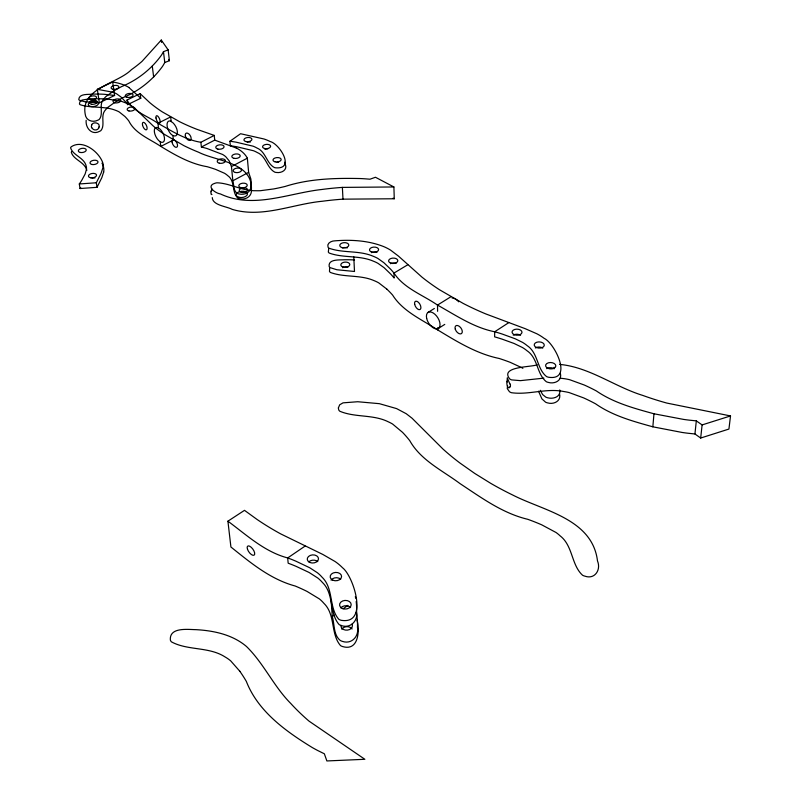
<?xml version="1.0" encoding="UTF-8"?>
<svg xmlns="http://www.w3.org/2000/svg" width="801" height="801" viewBox="0 0 801 801"><rect width="100%" height="100%" fill="white"/><g stroke="black" fill="none" stroke-linecap="round" stroke-linejoin="round"><path stroke-width="1.2" d="M559.749 389.927C561.09 396.845 553.301 399.258 547.964 397.847A7.519 4.786 3 0 1 545.761 397.096L542.607 394.543L540.274 390.297M211.094 190.628L211.094 191.649M559.579 364.375C589.636 367.198 614.457 386.683 642.772 395.424A214.888 122.623 5.7 0 0 666.782 403.063L730.522 415.939L728.93 429.056L700.685 438.037L694.938 433.972L688.149 433.261A123.404 74.603 6 0 1 682.152 432.46L652.845 426.813L653.966 413.777C633.991 408.31 613.616 402.803 596.375 390.948A180.866 123.244 2.2 0 0 584.33 385.041L569.781 379.744A40.13 25.702 3.3 0 0 564.385 378.683L560.029 378.172M694.938 433.972L696.319 420.875L689.491 420.175A124.125 74.363 5.8 0 1 683.463 419.384L653.966 413.777M700.685 438.037L702.107 424.92L696.319 420.875M507.253 381.997L507.403 380.815M103.569 172.315L101.817 177.682L97.021 187.324L80.04 188.525L79.309 183.96A102.388 53.627 -10.4 0 0 81.792 180.225L85.116 174.037L86.468 169.361A31.429 16.671 -9.1 0 0 86.278 166.458C84.636 157.627 72.841 155.574 70.588 147.805A5.877 3.064 -8.6 0 1 71.239 146.793C82.883 138.893 99.454 152.16 102.969 163.304A44.566 23.609 -9 0 1 102.888 167.779L101.126 173.136L96.32 182.768L97.021 187.324M99.164 126.938L98.543 128.33M329.662 268.275L329.481 271.379A6.608 3.905 -3.3 0 0 330.443 272.47C344.32 277.637 360.3 274.543 374.127 280.66A35.484 21.417 -2.8 0 1 378.793 282.903L386.773 289.051M163.474 51.695L162.162 53.997A88.24 42.103 -8 0 1 160.821 56.04C150.828 69.507 137.151 80.21 121.642 86.578A132.716 69.377 -6.1 0 0 113.662 91.024L105.962 96.52A29.697 14.989 -7.4 0 0 104.11 98.593C98.123 104.37 104.04 113.682 99.254 119.419A5.777 2.944 -8.1 0 1 97.842 120.19C92.596 122.853 85.777 120.52 85.186 114.062C80.521 88.18 117.517 83.694 131.424 69.677A155.324 72.26 -9 0 0 142.037 61.357L161.281 40.05L168.14 49.862L163.474 51.695L164.776 62.528L163.464 64.851A87.86 42.363 -8 0 1 162.132 66.904C152.23 80.4 138.633 91.174 123.164 97.572A132.105 69.747 -6.1 0 0 115.224 102.037L107.564 107.554A29.557 15.079 -7.4 0 0 105.732 109.637C99.765 115.474 105.682 124.786 100.926 130.573A5.757 2.964 -8.1 0 1 99.514 131.354C91.885 135.589 85.266 127.9 86.168 120.28M328.72 248.57L328.33 252.015A6.668 3.875 -3.4 0 0 329.301 253.096C343.309 258.212 359.369 255.098 373.346 261.166A35.795 21.277 -2.9 0 1 378.042 263.379L384.069 267.664L390.618 273.982A118.818 72.36 -4.5 0 1 394.132 278.027L393.972 273.061A119.079 72.25 -4.5 0 0 390.447 269.036L383.889 262.718L377.852 258.443A35.865 21.237 -2.9 0 0 373.146 256.24C359.138 250.182 343.048 253.336 329.011 248.2A6.678 3.865 -3.4 0 1 328.03 247.119C326.518 243.103 331.684 240.761 334.958 240.831C351.349 239.529 368.36 240.51 383.779 246.628A50.813 30.017 -2.9 0 1 390.638 250.172L398.417 256.07L421.987 277.146A260.575 141.537 2.5 0 0 439.519 289.762L463.098 303.379A260.846 141.747 2.6 0 0 485.726 313.902L525.266 328.7L536.9 333.797A55.479 34.723 1.4 0 1 544.229 338.392C554.692 343.269 573.366 380.765 548.725 377.281A7.589 4.766 2.8 0 1 546.502 376.54C536.75 368.8 538.222 352.8 527.068 345.571A39.029 24.441 1.2 0 0 522.562 342.387L515.293 338.813L502.187 334.037A130.533 84.936 0.1 0 0 494.688 331.764C473.791 327.629 455.839 315.284 437.516 305.081C422.918 294.948 404.084 288.47 393.972 273.061L407.809 264.751M507.574 385.531L507.263 388.605L509.436 391.679A7.469 4.766 2 0 0 511.338 392.69C528.68 395.223 546.312 387.894 563.814 391.529A39.9 25.772 3.4 0 1 569.181 392.59L583.659 397.907A179.744 123.524 2.3 0 1 595.624 403.844C612.705 415.779 632.99 421.296 652.845 426.813M91.835 124.986L91.534 125.657A3.354 2.573 39.1 0 0 91.704 127.749M212.275 197.607C212.595 205.406 226.593 206.308 232.29 209.401C262.428 218.323 292.495 204.035 322.413 201.241A200.07 122.263 -2.8 0 1 342.988 199.159L394.262 198.768L393.902 186.963L375.459 177.261L370.002 179.204L364.765 178.793A106.733 61.457 -3.2 0 0 360.08 178.543C334.978 177.982 309.296 178.703 285.216 186.433A132.115 68.706 -5.4 0 1 273.712 188.936L260.445 190.698A31.98 17.412 -5 0 1 255.899 190.718C242.353 191.149 230.267 183.219 216.991 182.798A6.198 3.394 -6 0 0 215.069 183.239C205.637 185.952 214.958 193.151 220.395 193.942C253.116 209.331 288.36 193.171 321.702 189.497A201.161 121.792 -2.8 0 1 342.377 187.394L393.902 186.963M509.847 387.003L509.046 387.644M356.225 612.334L356.565 614.017A108.806 81.922 -6.5 0 1 357.466 627.293C359.228 636.324 351.559 644.545 342.538 641.421A8.531 6.468 -2 0 1 340.155 640.369C333.236 634.672 334.738 624.369 332.265 616.54L334.217 615.138M343.018 608.85L347.904 605.366M229.927 141.256L240.58 133.727L263.97 138.984A44.776 24.06 -5.5 0 1 270.137 141.527C279.389 143.679 295.389 168.951 276.255 167.87A6.068 3.284 -4.7 0 1 274.433 167.559C266.443 163.404 265.902 151.569 256.891 147.985A31.529 16.941 -5.6 0 0 253.056 146.172L236.125 142.178A105.722 58.423 -6.5 0 0 229.927 141.246L230.368 145.792A105.522 58.533 -6.5 0 1 236.555 146.723L253.456 150.728A31.469 16.981 -5.6 0 1 257.281 152.54C266.282 156.155 266.813 167.99 274.803 172.165A6.058 3.284 -4.7 0 0 276.615 172.485C281.521 173.236 287.819 169.982 285.226 164.155A77.927 42.273 -6.1 0 0 284.725 162.182M305.111 546.072L287.699 557.937C264.64 551.889 246.638 535.038 227.915 521.181L244.495 510.347L257.021 519.428A291.194 185.692 0.6 0 0 280.69 533.887L322.803 554.442L335.098 561.521A63.149 46.718 -4.5 0 1 342.618 567.829C353.551 576.189 369.121 624.96 341.186 620.304A8.631 6.458 -2.2 0 1 338.783 619.253C328.61 607.709 333.917 588.385 321.972 577.11A44.445 32.861 -4.8 0 0 317.396 572.745L309.797 567.799L295.779 561.131A150.067 114.773 -8.3 0 0 287.699 557.937L288.16 563.203A149.647 114.823 -8.4 0 1 296.23 566.407L309.026 572.435L317.797 578.032A44.325 32.881 -4.8 0 1 322.352 582.397C334.277 593.701 328.981 613.005 339.123 624.57A8.601 6.458 -2.1 0 0 341.526 625.621C350.558 628.725 358.337 620.605 356.595 611.503A109.687 81.782 -6.5 0 0 356.185 601.521M508.705 322.683L494.688 331.774L494.628 336.861A130.223 85.036 0.2 0 1 502.107 339.143L514.072 343.469L522.432 347.514A38.939 24.481 1.2 0 1 526.938 350.698C538.062 357.967 536.58 373.947 546.322 381.717A7.569 4.766 2.8 0 0 548.535 382.457C554.542 384.2 562.412 380.635 560.35 373.256M438.437 328.4L444.775 324.395M427.984 312.46L434.342 308.495M450.923 296.73L437.516 305.081L437.596 311.319M248.63 172.355L250.833 178.893A80.521 44.045 -6.9 0 1 250.853 186.072C251.184 192.41 244.605 195.214 239.259 194.022A6.288 3.464 -5.5 0 1 237.557 193.502C233.051 191.049 234.172 184.981 232.841 180.766L248.63 172.355L247.349 158.177A50.123 27.044 -6.3 0 0 236.255 147.925M232.841 180.766L231.459 166.558L247.349 158.177M214.728 140.125L214.247 135.419L200.871 142.288L201.391 147.004L214.728 140.125L236.155 147.985M127.659 104.631L140.756 98.243L140.155 93.657L127.029 100.035L127.659 104.631A102.378 52.185 -9.3 0 0 125.407 101.657L121.001 97.011L116.676 93.877A30.778 15.509 -8.1 0 0 113.091 92.275L97.322 89.291L99.334 102.818L84.716 101.727L79.389 100.235A5.727 2.864 -8.2 0 1 78.758 99.424C79.279 93.306 88.35 94.728 92.596 94.138A76.335 39.359 -8.4 0 1 104.14 94.278L114.603 95.459L112.691 81.962L97.322 89.291M99.334 102.818L114.603 95.459M164.776 62.528L169.422 60.696L168.14 49.862M702.107 424.92L730.522 415.939M537.191 364.725C532.074 367.299 499.484 366.147 509.686 378.893A7.509 4.746 1.9 0 0 511.599 379.894L520.41 380.645L543.909 378.132M79.309 183.96L96.32 182.768M200.871 142.288C185.181 139.764 171.574 130.873 157.907 123.294C147.674 115.935 133.196 111.84 127.029 100.035M214.247 135.419L196.666 129.221A220.325 106.533 -3.6 0 1 179.644 121.722L162.333 111.91A220.155 106.393 -3.7 0 1 149.867 102.738L140.155 93.657M393.111 198.147L394.262 198.768M386.763 289.051A159.89 99.714 -5.5 0 1 392.58 295.028C403.013 311.639 422.017 319.579 437.847 330.022C457.171 341.707 476.785 353.842 499.153 358.458A176.711 119.499 -0.1 0 1 510.207 362.332L521.932 367.759A38.588 24.601 1.4 0 1 522.873 368.35M128.891 87.519L140.756 98.243M239.869 671.298L230.678 660.845A45.367 35.164 -9.6 0 0 225.131 656.98C208.941 646.497 187.734 650.752 171.404 641.841A8.4 6.318 -9.8 0 1 170.353 640.019C169.281 626.943 187.744 629.546 195.955 629.656C213.787 630.637 232.51 634.612 246.458 646.467C263.759 663.348 273.632 686.267 290.723 703.438A246.828 180.555 3.9 0 0 309.006 721.11L364.855 759.288L326.878 760.95L324.345 753.791L317.797 750.557A140.876 107.995 0.5 0 1 312.17 747.483C285.627 731.223 257.992 711.338 246.348 681.421A209.191 164.235 -17.9 0 0 239.849 671.298M168.56 59.454L169.422 60.696M91.855 127.709L92.375 128.49A3.895 3.795 -24.8 0 0 98.623 128.38M538.542 391.208L541.917 398.888L545.581 402.182A7.499 4.796 3 0 0 547.784 402.933C553.801 404.715 561.541 401.021 559.488 393.702M509.907 384.039L507.243 377.852L507.444 378.452M86.838 170.403C84.856 161.952 73.482 159.93 71.319 152.29A5.867 3.074 -8.6 0 1 71.689 151.599M231.459 166.558L229.146 160.831L225.792 156.766A32.761 17.662 -6.3 0 0 222.628 154.483L207.219 148.585A109.617 60.486 -7.5 0 0 201.391 147.004M355.344 596.575L355.674 598.247M357.016 620.164C359.869 630.587 358.638 651.223 342.868 646.627A8.511 6.478 -2 0 1 340.495 645.576C330.423 633.931 335.689 614.667 323.864 603.283A43.855 32.961 -4.8 0 0 319.349 598.898L307.003 591.398A203.945 161.432 -10.5 0 0 295.168 586.002C270.458 579.353 250.523 562.723 230.908 546.993L227.915 521.181M152.29 66.133L153.652 77.046M158.488 128A8.18 3.905 63 0 0 154.373 131.915A8.18 3.905 63 0 0 160.22 141.757L160.811 146.413C175.309 155.184 190.268 163.845 207.169 166.698A148.846 84.596 -8.1 0 1 215.709 169.422L224.52 173.276A32.511 17.802 -6.3 0 1 227.664 175.589C235.564 180.926 231.419 192.681 238.017 198.227A6.278 3.474 -5.5 0 0 239.709 198.748C245.657 200.22 252.155 196.335 251.424 189.617C252.705 162.102 216.741 161.452 198.708 152.28A217.572 107.474 -3.6 0 1 183.87 145.642L163.885 134.047A217.391 107.314 -3.6 0 1 153.121 125.897L134.248 107.674L128.41 103.92L121.502 101.337L106.413 98.853L90.022 98.723L82.012 100.075L79.91 101.837L79.449 103.89A5.717 2.864 -8.2 0 0 80.09 104.701C91.444 108.505 104.3 105.792 115.664 110.338A30.558 15.65 -8.1 0 1 119.219 111.96L124.906 116.475A138.092 71.77 -10 0 1 128.771 120.881C135.099 133.647 149.607 138.853 160.811 146.413L173.416 140.015L172.866 135.439A8.14 4.155 62.1 0 0 177.321 131.274A8.14 4.155 62.1 0 0 171.194 121.542M171.204 121.592L170.643 116.936L157.907 123.294L158.488 127.96A8.18 3.985 63 0 1 164.445 137.782A8.18 3.985 63 0 1 160.23 141.817M161.281 40.05L161.572 42.443M331.183 600.79L332.265 616.54M342.377 187.394L342.988 199.159M353.782 256.871L354.493 271.479L336.871 269.747L330.162 267.654A6.628 3.895 -3.3 0 1 329.191 266.563C327.849 258.933 339.524 260.095 344.18 259.764A88.761 54.148 -3.1 0 1 354.503 259.955M437.807 327.529L437.847 330.022M80.701 187.604A102.188 53.737 -10.4 0 1 80.05 188.525M101.967 163.144A47.9 25.482 -9.1 0 1 103.699 172.305M91.955 178.202A4.075 2.193 -8.4 0 1 94.929 177.992M331.083 580.184A5.697 4.175 -2.6 0 1 340.715 579.223M308.816 561.871A5.617 4.075 -3.6 0 1 317.747 561.611M341.817 629.246A5.737 4.335 -2 0 1 346.903 626.692A5.737 4.335 -2 0 1 352.1 628.965M352.029 624.149A5.757 4.335 -2 0 1 347.374 630.127A5.757 4.335 -2 0 1 340.986 625.321M340.745 607.909A5.797 4.325 -2.1 0 1 350.588 607.629M371.394 252.655A4.556 2.653 -2.5 0 1 376.891 252.415M390.457 263.689A4.606 2.713 -2 0 1 396.014 263.449M342.498 267.714A4.486 2.643 -3.1 0 1 347.854 267.184M535.358 347.964A5.026 3.104 2.2 0 1 542.758 348.095M513.251 335.158A4.956 3.044 1.5 0 1 520.56 335.289M342.488 247.899A4.526 2.633 -3.2 0 1 347.223 247.95M546.703 368.65A5.106 3.204 2.7 0 1 554.232 368.8M554.022 367.339A6.808 4.265 2.7 0 1 554.552 367.569M510.207 384.079A4.536 2.673 52.2 0 1 509.917 387.073M509.046 387.864A4.996 2.263 -89.1 0 1 506.913 381.827M507.253 379.073A4.255 0.601 -80.1 0 1 507.053 381.206M452.114 298.002A9.452 5.387 57.2 0 1 458.683 301.807M172.886 135.599A8.14 4.105 65.1 0 1 167.109 125.937A8.14 4.105 65.1 0 1 171.164 121.311M112.661 81.992A47.009 23.66 -8.1 0 1 128.991 87.469M99.014 126.938A3.514 2.493 -62.6 0 0 98.743 124.405L97.842 123.614A3.915 2.894 7 0 0 91.614 124.936M211.915 194.553A4.175 1.772 -52.7 0 1 211.434 194.353M211.274 194.323A3.564 0.671 -87 0 1 210.913 191.92M211.744 190.628A4.175 2.223 -87.3 0 1 211.955 189.046M264.991 149.316A4.035 2.153 -4.9 0 1 267.774 148.916M247.139 142.178A4.005 2.123 -5.3 0 1 250.262 142.137M276.996 162.202A4.085 2.213 -4.7 0 1 278.638 162.192M338.372 407.949L338.733 409.882A7.329 4.786 -2.8 0 0 339.814 411.233C355.053 417.711 373.196 414.217 388.375 421.857A39.109 26.193 -2 0 1 392.62 424.059L402.523 432.33A173.797 120.721 -5.7 0 1 409.742 440.64C420.845 460.415 442.522 470.527 460.064 483.634C481.391 497.681 502.587 513.341 527.819 519.318A194.543 147.344 2.8 0 1 541.716 524.825L556.074 532.515A43.054 30.498 4.5 0 1 560.099 535.839C572.995 545.691 571.203 564.855 582.527 575.218A8.471 5.997 6.8 0 0 585.02 576.189C594.793 579.674 601.261 569.811 597.496 560.94C592.37 518.878 543.849 510.978 512.76 495.048A286.638 173.527 5.4 0 1 490.592 483.263L474.703 473.411L459.994 463.058A286.257 173.236 5.3 0 1 442.963 449.041L412.034 418.202L406.227 413.716L396.615 408.61L379.374 403.674L357.697 401.732L343.018 402.853L339.684 404.815L338.372 407.949M92.105 164.505A4.045 2.143 -8.3 0 0 98.012 161.922A4.045 2.143 -8.3 0 0 91.895 160.791A4.045 2.143 -8.3 0 0 92.105 164.505M90.573 177.772A4.085 2.193 -8.4 0 0 96.551 175.139A4.085 2.193 -8.4 0 0 90.373 173.967A4.085 2.193 -8.4 0 0 90.573 177.772M80.39 152.48A3.995 2.093 -8.5 0 0 86.248 149.947A3.995 2.093 -8.5 0 0 80.22 148.846A3.995 2.093 -8.5 0 0 80.39 152.48M247.529 549.386A5.537 2.433 54.5 0 0 254.057 555.193A5.537 2.433 54.5 0 0 251.224 547.293A5.537 2.433 54.5 0 0 247.529 549.386M332.846 580.204A5.707 4.175 -2.6 0 0 341.576 576.62A5.707 4.175 -2.6 0 0 333.196 572.965A5.707 4.175 -2.6 0 0 332.846 580.204M309.847 562.472A5.637 4.075 -3.6 0 0 318.498 558.958A5.637 4.075 -3.6 0 0 310.287 555.403A5.637 4.075 -3.6 0 0 309.847 562.472M342.327 608.47A5.817 4.325 -2.1 0 0 351.198 604.775A5.817 4.325 -2.1 0 0 342.628 600.97A5.817 4.325 -2.1 0 0 342.327 608.47M414.688 304.43A4.706 2.483 60.1 0 0 420.064 309.516A4.706 2.483 60.1 0 0 418.452 302.347A4.706 2.483 60.1 0 0 414.688 304.43M342.938 267.063A4.496 2.643 -3.1 0 0 349.797 264.65A4.496 2.643 -3.1 0 0 343.178 262.468A4.496 2.643 -3.1 0 0 342.938 267.063M455.248 329.111A4.816 2.834 54.2 0 0 461.456 333.616A4.816 2.834 54.2 0 0 459.293 326.327A4.816 2.834 54.2 0 0 455.248 329.111M371.694 252.075A4.566 2.653 -2.5 0 0 378.603 249.652A4.566 2.653 -2.5 0 0 371.834 247.479A4.566 2.653 -2.5 0 0 371.694 252.075M390.868 263.169A4.616 2.703 -2 0 0 397.827 260.705A4.616 2.703 -2 0 0 390.938 258.483A4.616 2.703 -2 0 0 390.868 263.169M341.897 247.589A4.536 2.623 -3.2 0 0 348.805 245.186A4.536 2.623 -3.2 0 0 342.147 243.033A4.536 2.623 -3.2 0 0 341.897 247.589M536.54 347.554A5.036 3.104 2.2 0 0 544.279 345.261A5.036 3.104 2.2 0 0 536.94 342.187A5.036 3.104 2.2 0 0 536.54 347.554M514.292 334.678A4.966 3.044 1.5 0 0 521.982 332.435A4.966 3.044 1.5 0 0 514.783 329.421A4.966 3.044 1.5 0 0 514.292 334.678M547.974 368.35A5.116 3.194 2.7 0 0 555.824 366.007A5.116 3.194 2.7 0 0 548.345 362.823A5.116 3.194 2.7 0 0 547.974 368.35M426.663 318.397A9.532 5.307 57.3 0 0 438.107 328.59A9.532 5.307 57.3 0 0 434.923 314.272A9.532 5.307 57.3 0 0 426.663 318.397M114.853 102.798A3.905 1.962 -7.6 0 0 120.771 100.596A3.905 1.962 -7.6 0 0 115.074 99.354A3.905 1.962 -7.6 0 0 114.853 102.798M112.921 89.251A3.925 1.952 -7.6 0 0 118.878 87.059A3.925 1.952 -7.6 0 0 113.151 85.827A3.925 1.952 -7.6 0 0 112.921 89.251M128.981 110.969A3.935 2.002 -7.4 0 0 134.938 108.746A3.935 2.002 -7.4 0 0 129.171 107.474A3.935 2.002 -7.4 0 0 128.981 110.969M127.119 97.352A3.955 1.982 -7.4 0 0 133.106 95.129A3.955 1.982 -7.4 0 0 127.309 93.877A3.955 1.982 -7.4 0 0 127.119 97.352M91.654 104.25A3.875 1.942 -8 0 0 97.221 101.797A3.875 1.942 -8 0 0 91.264 100.896A3.875 1.942 -8 0 0 91.654 104.25M90.974 99.785A3.885 1.942 -8 0 0 96.551 97.332A3.885 1.942 -8 0 0 90.583 96.44A3.885 1.942 -8 0 0 90.974 99.785M235.364 172.485A4.185 2.273 -5.5 0 0 241.542 170.012A4.185 2.273 -5.5 0 0 235.204 168.55A4.185 2.273 -5.5 0 0 235.364 172.485M234.002 158.318A4.215 2.253 -5.5 0 0 240.22 155.855A4.215 2.253 -5.5 0 0 233.842 154.413A4.215 2.253 -5.5 0 0 234.002 158.318M219.324 163.204A4.145 2.233 -5.8 0 0 225.471 160.771A4.145 2.233 -5.8 0 0 219.214 159.339A4.145 2.233 -5.8 0 0 219.324 163.204M217.882 149.116A4.175 2.213 -5.8 0 0 224.07 146.693A4.175 2.213 -5.8 0 0 217.772 145.281A4.175 2.213 -5.8 0 0 217.882 149.116M241.431 192.41A4.235 2.333 -5.4 0 0 247.679 189.877A4.235 2.333 -5.4 0 0 241.251 188.365A4.235 2.333 -5.4 0 0 241.431 192.41M240.991 187.694A4.245 2.333 -5.4 0 0 247.239 185.171A4.245 2.333 -5.4 0 0 240.801 183.659A4.245 2.333 -5.4 0 0 240.991 187.694M185.361 136A4.115 2.353 58.2 0 0 190.318 140.295A4.115 2.353 58.2 0 0 188.926 133.997A4.115 2.353 58.2 0 0 185.361 136M172.185 142.618A4.125 2.133 61.3 0 0 176.761 147.224A4.125 2.133 61.3 0 0 175.469 140.926A4.125 2.133 61.3 0 0 172.185 142.618M155.985 117.997A4.055 1.602 67.9 0 0 159.519 123.264A4.055 1.602 67.9 0 0 158.658 117.206A4.055 1.602 67.9 0 0 155.985 117.997M142.488 124.856A4.055 1.792 65.3 0 0 146.433 129.802A4.055 1.792 65.3 0 0 145.361 123.654A4.055 1.792 65.3 0 0 142.488 124.856M91.094 106.523A5.156 2.593 -8 0 0 98.503 103.259A5.156 2.593 -8 0 0 90.573 102.057A5.156 2.593 -8 0 0 91.094 106.523M238.888 197.266A5.647 3.124 -5.5 0 0 247.429 194.072A5.647 3.124 -5.5 0 0 239.068 191.819A5.647 3.124 -5.5 0 0 238.888 197.266M264.59 148.515A4.045 2.153 -4.9 0 0 270.628 146.263A4.045 2.153 -4.9 0 0 264.56 144.781A4.045 2.153 -4.9 0 0 264.59 148.515M245.907 141.557A4.015 2.123 -5.3 0 0 251.925 139.334A4.015 2.123 -5.3 0 0 245.937 137.872A4.015 2.123 -5.3 0 0 245.907 141.557M275.073 161.822A4.095 2.203 -4.7 0 0 281.171 159.519A4.095 2.203 -4.7 0 0 275.013 157.997A4.095 2.203 -4.7 0 0 275.073 161.822"/></g></svg>
